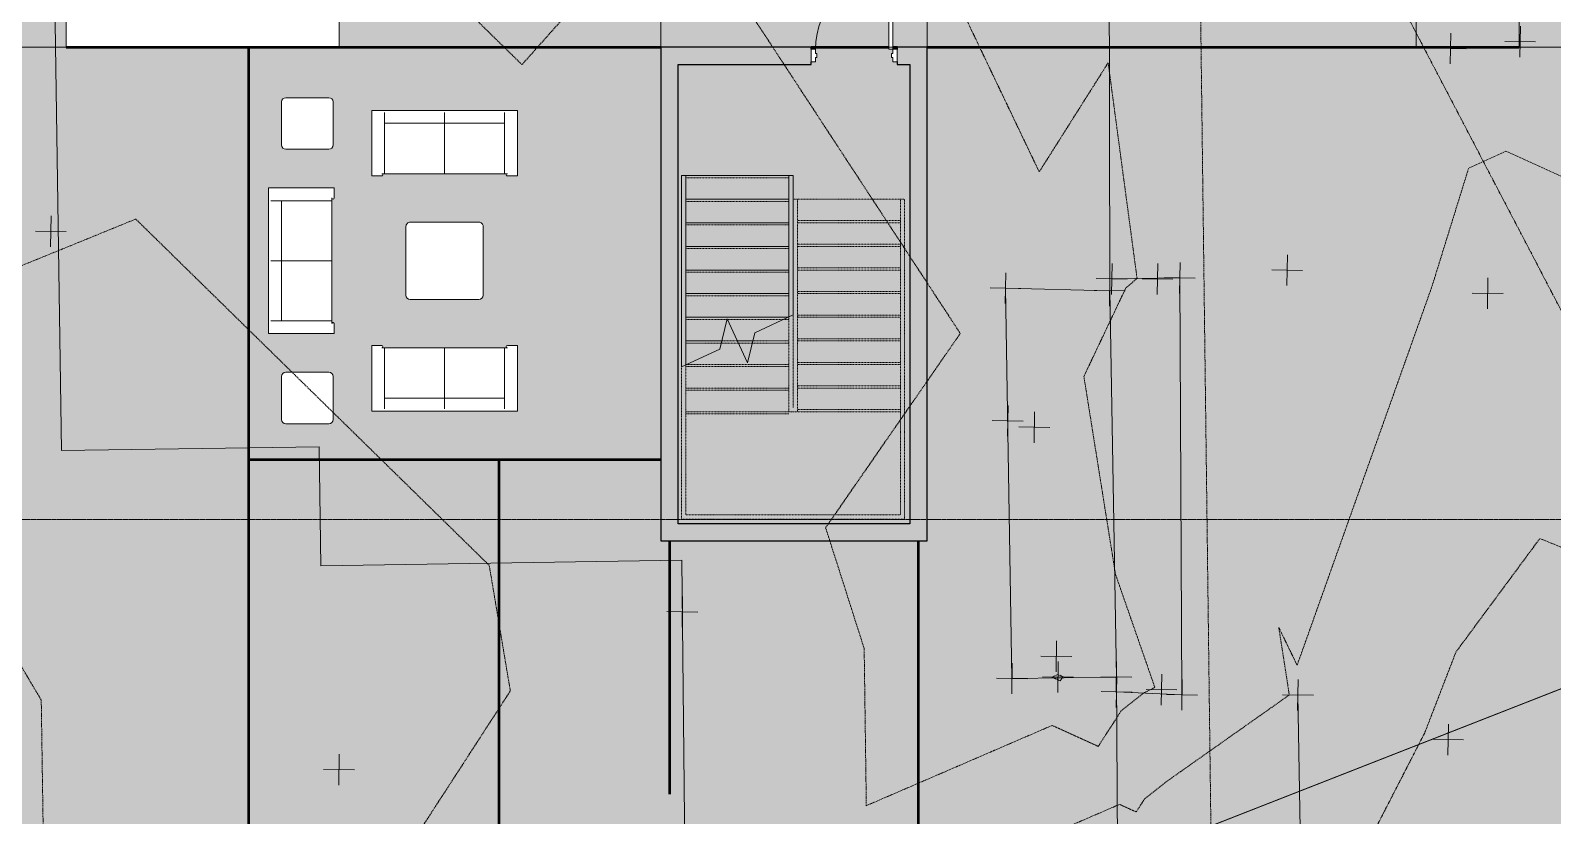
# Model space of a CAD drawing. Header units: inches. Extents: x -10205 to 13964, y -460 to 30702.
# Drawn here: x -1569 to -859, y 11731 to 12096 of the extents above; entities that cross this region are included whole.
import ezdxf

# ---------------------------------------------------------------- set-up
doc = ezdxf.new("R2010")
doc.units = ezdxf.units.IN
doc.header["$MEASUREMENT"] = 0
for name, pattern in [('Grid Line 1_2_', [0.875, 0.5, -0.125, 0.125, -0.125]), ('IMPORT-DASHED _2_', [0.75, 0.5, -0.25]), ('IMPORT-HIDDEN', [0.375, 0.25, -0.125]), ('IMPORT-TEL', [1.35, 1, -0.15, 0, -0.2]), ('Overhead 1_16_', [0.101562, 0.0625, -0.039062])]:
    doc.linetypes.add(name, pattern=pattern)
for name, color, linetype, lineweight in [('0-1', 7, 'Continuous', 5), ('0-2', 8, 'Continuous', 9), ('00base_6150001_dwg', 147, 'Continuous', 13), ('27', 147, 'Continuous', 13), ('35', 147, 'Continuous', 13), ('4', 147, 'Continuous', 13), ('48', 147, 'Continuous', 13), ('54', 147, 'Continuous', 13), ('A-AREA-1', 213, 'Continuous', 50), ('A-DOOR-1', 53, 'Continuous', 9), ('A-DOOR-2', 133, 'Continuous', 13), ('A-DOOR-FRAM-1', 133, 'Continuous', 13), ('A-FLOR-1', 10, 'Continuous', 5), ('A-FLOR-2', 243, 'Continuous', 5), ('A-FLOR-4', 53, 'Continuous', 9), ('A-FLOR-LEVL-1', 55, 'Continuous', 5), ('A-FLOR-LEVL-2', 53, 'Continuous', 9), ('A-WALL-2', 23, 'Continuous', 9), ('A-WALL-3', 253, 'Continuous', 25), ('E_RW', 147, 'IMPORT-DASHED _2_', 13), ('E_Survey_Traverse', 147, 'Continuous', 13), ('E_TOPO_BLD-1', 147, 'Continuous', 13), ('E_TOPO_BLD_Over', 147, 'Continuous', 13), ('E_TOPO_DTM_Breaklines', 147, 'Continuous', 13), ('E_TOPO_DTM_Contours_Major', 147, 'IMPORT-DASHED _2_', 13), ('E_TOPO_DTM_Contours_Minor', 147, 'IMPORT-DASHED _2_', 13), ('E_UTL_T', 147, 'IMPORT-TEL', 13), ('I-FURN-2', 53, 'Continuous', 9), ('P_SETBACK_BUILD 1ST', 147, 'IMPORT-HIDDEN', 13), ('PROP BALC 1ST FLOOR', 147, 'Continuous', 13), ('PROP BUILD 1ST FLOOR-1', 147, 'Continuous', 13), ('S-GRID-1', 1, 'Grid Line 1_2_', 9), ('S-STRS-1', 8, 'Continuous', 9), ('S-STRS-2', 55, 'Continuous', 5), ('S-STRS-4', 53, 'Continuous', 9), ('S-STRS-5', 53, 'Overhead 1_16_', 9), ('S-STRS-MBND-1', 53, 'Overhead 1_16_', 9), ('S-STRS-MBND-2', 53, 'Continuous', 9), ('xref', 147, 'Continuous', 13)]:
    doc.layers.add(name, color=color, linetype=linetype, lineweight=lineweight)

# ---------------------------------------------------------------- blocks, each defined once
blk = doc.blocks.new('Door-Passage-Single-Full_Lite - 1-1412149-SITE PLAN - CAD FILE')
at = {"layer": 'A-DOOR-1'}
blk.add_arc((18, 3.25), 36, 90, 180, dxfattribs=at)
at = {"layer": 'A-DOOR-2'}
for p, q in [((18, 39.25), (16.25, 39.25)), ((16.25, 39.25), (16.25, 3.25)), ((18, 3.25), (18, 39.25)), ((16.25, 3.25), (18, 3.25))]:
    blk.add_line(p, q, dxfattribs=at)
at = {"layer": 'A-DOOR-FRAM-1'}
for p, q in [((-18, 3.25), (-20, 3.25)), ((-20, 3.25), (-20, -2.5)), ((-18, 1.3125), (-18, 3.25)), ((-17.375, 1.3125), (-18, 1.3125)), ((-17.375, -0.5625), (-17.375, 1.3125)), ((18, 1.3125), (17.375, 1.3125)), ((17.375, 1.3125), (17.375, -0.5625)), ((18, 3.25), (18, 1.3125)), ((20, 3.25), (18, 3.25)), ((20, -2.5), (20, 3.25)), ((-20, -2.5), (-18, -2.5)), ((-18, -2.5), (-18, -0.5625)), ((-18, -0.5625), (-17.375, -0.5625)), ((17.375, -0.5625), (18, -0.5625)), ((18, -0.5625), (18, -2.5)), ((18, -2.5), (20, -2.5))]:
    blk.add_line(p, q, dxfattribs=at)
blk = doc.blocks.new('M_Sofa-Corbu - Sofa-1611283-SITE PLAN - CAD FILE')
at = {"layer": 'I-FURN-2'}
for p, q in [((56.53, 33.63), (-11.38, 33.63)), ((-11.38, 33.63), (-11.38, 3.12)), ((-5.4, 32.65), (-5.4, 27.65)), ((-5.4, 32.65), (-5.4, 4.11)), ((22.57, 32.65), (22.57, 4.11)), ((50.55, 32.65), (50.55, 27.65)), ((50.55, 32.65), (50.55, 4.11)), ((56.53, 3.12), (56.53, 33.63)), ((-5.4, 27.65), (50.55, 27.65)), ((-11.38, 3.12), (-6.68, 3.12)), ((-6.68, 4.11), (51.83, 4.11)), ((51.83, 3.12), (56.53, 3.12))]:
    blk.add_line(p, q, dxfattribs=at)
for centre, start, end in [((-6.68, 3.61), 270, 90), ((51.83, 3.61), 90, 270)]:
    blk.add_arc(centre, 0.492, start, end, dxfattribs=at)
blk = doc.blocks.new('M_Table-End - 0610 x 0160mm 2-1613154-SITE PLAN - CAD FILE')
at = {"layer": 'I-FURN-2'}
for p, q in [((0.15, 22), (0.15, -10)), ((34.15, 24), (2.15, 24)), ((36.15, -10), (36.15, 22)), ((2.15, -12), (34.15, -12))]:
    blk.add_line(p, q, dxfattribs=at)
for centre, start, end in [((2.15, 22), 90, 180), ((34.15, 22), 360, 90), ((2.15, -10), 180, 270), ((34.15, -10), 270, 0)]:
    blk.add_arc(centre, 2, start, end, dxfattribs=at)
blk = doc.blocks.new('M_Sofa-Corbu - Sofa-1613686-SITE PLAN - CAD FILE')
at = {"layer": 'I-FURN-2'}
for p, q in [((-11.38, -3.12), (-6.68, -3.12)), ((-11.38, -33.63), (-11.38, -3.12)), ((-6.68, -4.11), (51.83, -4.11)), ((-5.4, -32.65), (-5.4, -4.11)), ((22.57, -32.65), (22.57, -4.11)), ((50.55, -32.65), (50.55, -4.11)), ((51.83, -3.12), (56.53, -3.12)), ((56.53, -3.12), (56.53, -33.63)), ((-5.4, -27.65), (50.55, -27.65)), ((-5.4, -32.65), (-5.4, -27.65)), ((50.55, -32.65), (50.55, -27.65)), ((56.53, -33.63), (-11.38, -33.63))]:
    blk.add_line(p, q, dxfattribs=at)
for centre, start, end in [((-6.68, -3.61), 270, 90), ((51.83, -3.61), 90, 270)]:
    blk.add_arc(centre, 0.492, start, end, dxfattribs=at)
blk = doc.blocks.new('M_Table-End - 0610 x 0160mm-1628785-SITE PLAN - CAD FILE')
at = {"layer": 'I-FURN-2'}
for p, q in [((0.15, -16.01), (0.15, 4.01)), ((2.15, 6.01), (22.16, 6.01)), ((24.16, 4.01), (24.16, -16.01)), ((22.16, -18.01), (2.15, -18.01))]:
    blk.add_line(p, q, dxfattribs=at)
for centre, start, end in [((2.15, 4.01), 90, 180), ((22.16, 4.01), 0, 90), ((2.15, -16.01), 180, 270), ((22.16, -16.01), 270, 0)]:
    blk.add_arc(centre, 2, start, end, dxfattribs=at)
blk = doc.blocks.new('M_Table-End - 0610 x 0160mm-1609472-SITE PLAN - CAD FILE')
at = {"layer": 'I-FURN-2'}
for p, q in [((0.15, 16.01), (0.15, -4.01)), ((22.16, 18.01), (2.15, 18.01)), ((24.16, -4.01), (24.16, 16.01)), ((2.15, -6.01), (22.16, -6.01))]:
    blk.add_line(p, q, dxfattribs=at)
for centre, start, end in [((2.15, 16.01), 90, 180), ((22.16, 16.01), 0, 90), ((2.15, -4.01), 180, 270), ((22.16, -4.01), 270, 0)]:
    blk.add_arc(centre, 2, start, end, dxfattribs=at)
blk = doc.blocks.new('1750 Ox - 2nd Phase_rvt-1-SITE PLAN - CAD FILE')
at = {"layer": 'A-FLOR-1'}
h = blk.add_hatch(color=256, dxfattribs=at)
h.paths.add_polyline_path([(-1166.72, 12087.59), (-1168.47, 12087.59), (-1168.47, 12123.59), (-1166.72, 12123.59), (-1166.72, 12088.59)], flags=0)
h.paths.add_polyline_path([(-1150.72, 12088.59), (-1150.72, 11858.59), (-1274.72, 11858.59), (-1274.72, 12088.59), (-1204.72, 12088.59), (-1204.72, 12087.59), (-1202.72, 12087.59), (-1202.72, 12085.65), (-1202.1, 12085.65), (-1202.1, 12083.78), (-1202.72, 12083.78), (-1202.72, 12081.84), (-1204.72, 12081.84), (-1204.72, 12080.59), (-1266.72, 12080.59), (-1266.72, 11866.59), (-1158.72, 11866.59), (-1158.72, 12080.59), (-1164.72, 12080.59), (-1164.72, 12081.84), (-1166.72, 12081.84), (-1166.72, 12083.78), (-1167.35, 12083.78), (-1167.35, 12085.65), (-1166.72, 12085.65), (-1166.72, 12087.59), (-1164.72, 12087.59), (-1164.72, 12088.59), (-1158.72, 12088.59)], flags=0)
h.paths.add_polyline_path([(-1334.35, 9848.98), (-673.46, 9869.16), (-674.56, 9884.46), (-588.86, 9872), (-578.72, 9874), (-578.72, 9920.08), (-1106.72, 9903.95), (-1106.72, 10050.99), (-806.72, 10050.99), (-806.72, 12088.59), (-1150.72, 12088.59), (-1150.72, 12136.59), (-1214.72, 12136.59), (-1214.72, 12160.59), (-1424.72, 12160.59), (-1424.72, 12088.59), (-1886.72, 12088.59), (-1886.72, 11279.79), (-1226.72, 11279.79), (-1226.72, 10818.99), (-1886.72, 10818.99), (-1886.72, 10050.99), (-1334.35, 10050.99), (-1334.35, 9897.39)], flags=0)
h.paths.add_polyline_path([(-1166.72, 10051.99), (-1166.72, 10053.93), (-1167.35, 10053.93), (-1167.35, 10055.8), (-1166.72, 10055.8), (-1166.72, 10057.74), (-1164.72, 10057.74), (-1164.72, 10058.99), (-1158.72, 10058.99), (-1158.72, 10272.99), (-1266.72, 10272.99), (-1266.72, 10058.99), (-1204.72, 10058.99), (-1204.72, 10057.74), (-1202.72, 10057.74), (-1202.72, 10055.8), (-1202.1, 10055.8), (-1202.1, 10053.93), (-1202.72, 10053.93), (-1202.72, 10051.99), (-1204.72, 10051.99), (-1204.72, 10050.99), (-1274.72, 10050.99), (-1274.72, 10280.99), (-1150.72, 10280.99), (-1150.72, 10050.99), (-1164.72, 10050.99), (-1164.72, 10051.99)], flags=0)
h.paths.add_polyline_path([(-1168.47, 10015.99), (-1168.47, 10051.99), (-1166.72, 10051.99), (-1166.72, 10015.99)], flags=0)
h.paths.add_polyline_path([(-1236.38, 10110.8), (-1265.16, 10110.8), (-1265.16, 10175.68), (-1247.32, 10184), (-1243.92, 10198), (-1234.41, 10177.61), (-1231, 10191.61), (-1213.16, 10199.93), (-1213.16, 10110.8), (-1215.16, 10110.8)], flags=0)
h.paths.add_polyline_path([(-613.25, 10473.39), (-578.72, 10473.39), (-578.72, 10521.14), (-703.71, 10521.11), (-703.71, 10473.39), (-626.72, 10473.39)], flags=0)
h.paths.add_polyline_path([(-703.71, 10818.99), (-578.72, 10818.99), (-578.72, 10866.74), (-703.71, 10866.71), (-703.71, 10819.24)], flags=0)
h.paths.add_polyline_path([(-578.72, 11260.65), (-578.72, 11308.15), (-703.71, 11308.13), (-703.71, 11260.65), (-613.25, 11260.65)], flags=0)
h.paths.add_polyline_path([(-1234.35, 11462.59), (-1322.72, 11462.59), (-1322.72, 11582.59), (-1226.72, 11582.59), (-1226.72, 11462.59)], flags=0)
h.paths.add_polyline_path([(-1315.1, 11470.21), (-1234.35, 11470.21), (-1234.35, 11574.96), (-1315.1, 11574.96), (-1315.1, 11494.21)], flags=0)
h.paths.add_polyline_path([(-626.72, 11579.44), (-578.72, 11579.44), (-578.72, 11626.94), (-703.71, 11626.91), (-703.71, 11579.44)], flags=0)
h.paths.add_polyline_path([(-1429.51, 11913.12), (-1450.05, 11913.18), (-1450.53, 11913.38), (-1450.94, 11913.7), (-1451.26, 11914.12), (-1451.46, 11914.6), (-1451.53, 11915.12), (-1451.46, 11935.65), (-1451.26, 11936.13), (-1450.94, 11936.55), (-1450.53, 11936.86), (-1450.05, 11937.06), (-1449.53, 11937.13), (-1429, 11937.06), (-1428.51, 11936.86), (-1428.04, 11936.47), (-1427.78, 11936.13), (-1427.58, 11935.65), (-1427.51, 11935.13), (-1427.58, 11914.6), (-1427.78, 11914.12), (-1428.1, 11913.7), (-1428.51, 11913.38), (-1429, 11913.18)], flags=0)
h.paths.add_polyline_path([(-1409.51, 11919.08), (-1409.51, 11949.59), (-1404.56, 11949.52), (-1404.38, 11949.34), (-1404.33, 11949.07), (-1404.68, 11948.62), (-1404.33, 11948.6), (-1346.55, 11948.67), (-1346.78, 11949.22), (-1346.65, 11949.44), (-1346.43, 11949.57), (-1346.3, 11949.59), (-1341.6, 11949.59), (-1341.6, 11919.08), (-1404.81, 11919.08)], flags=0)
h.paths.add_polyline_path([(-1265.16, 11939.65), (-1265.16, 12028.78), (-1213.16, 12028.78), (-1213.16, 11963.9), (-1231, 11955.58), (-1234.41, 11941.58), (-1243.92, 11961.97), (-1247.32, 11947.97), (-1263.16, 11940.59)], flags=0)
h.paths.add_polyline_path([(-1428.51, 11955.13), (-1457.57, 11955.13), (-1457.57, 12023.05), (-1427.06, 12023.05), (-1427.12, 12018.09), (-1427.3, 12017.91), (-1427.58, 12017.87), (-1428.02, 12018.21), (-1428.04, 12017.87), (-1427.97, 11960.08), (-1427.42, 11960.31), (-1427.2, 11960.19), (-1427.07, 11959.96), (-1427.06, 11959.84), (-1427.06, 11955.13), (-1428.1, 11955.13)], flags=0)
h.paths.add_polyline_path([(-1391.56, 11971.09), (-1392.07, 11971.16), (-1392.56, 11971.36), (-1392.97, 11971.67), (-1393.29, 11972.09), (-1393.49, 11972.57), (-1393.56, 11973.09), (-1393.49, 12005.61), (-1393.29, 12006.09), (-1392.97, 12006.5), (-1392.56, 12006.82), (-1392.07, 12007.02), (-1391.56, 12007.09), (-1359.04, 12007.02), (-1358.56, 12006.82), (-1358.14, 12006.5), (-1357.82, 12006.09), (-1357.62, 12005.61), (-1357.56, 12005.09), (-1357.62, 11972.57), (-1357.82, 11972.09), (-1358.14, 11971.67), (-1358.56, 11971.36), (-1359.04, 11971.16), (-1359.56, 11971.09)], flags=0)
h.paths.add_polyline_path([(-1345.49, 12028.59), (-1346.55, 12028.65), (-1346.73, 12028.84), (-1346.78, 12029.11), (-1346.43, 12029.56), (-1346.79, 12029.57), (-1404.56, 12029.51), (-1404.33, 12028.95), (-1404.46, 12028.73), (-1404.68, 12028.61), (-1404.81, 12028.59), (-1409.51, 12028.59), (-1409.51, 12059.1), (-1341.6, 12059.1), (-1341.6, 12028.59)], flags=0)
h.paths.add_polyline_path([(-1444.08, 12041.05), (-1450.05, 12041.11), (-1450.53, 12041.31), (-1450.94, 12041.63), (-1451.26, 12042.05), (-1451.46, 12042.53), (-1451.53, 12043.05), (-1451.46, 12063.58), (-1451.26, 12064.06), (-1450.94, 12064.48), (-1450.53, 12064.79), (-1450.05, 12064.99), (-1449.53, 12065.06), (-1429, 12064.99), (-1428.51, 12064.79), (-1428.1, 12064.48), (-1427.78, 12064.06), (-1427.58, 12063.58), (-1427.51, 12063.06), (-1427.58, 12042.53), (-1427.78, 12042.05), (-1428.34, 12041.45), (-1428.51, 12041.31), (-1429, 12041.11), (-1429.51, 12041.05)], flags=0)
at = {"layer": 'A-FLOR-2'}
h = blk.add_hatch(color=256, dxfattribs=at)
h.paths.add_polyline_path([(-1586.72, 9916.4), (-1586.72, 9974.19), (-1334.35, 9974.19), (-1334.35, 10050.99), (-1802.72, 10050.99), (-1802.72, 9916.4)], flags=0)
h.paths.add_polyline_path([(-752.38, 10281.39), (-674.91, 10281.39), (-674.91, 10473.39), (-751.71, 10473.39), (-751.71, 10626.99), (-674.91, 10626.99), (-674.91, 10818.99), (-751.71, 10818.99), (-751.71, 11068.4), (-674.91, 11068.4), (-674.91, 11260.4), (-751.71, 11260.4), (-751.71, 11627.15), (-674.91, 11627.15), (-674.91, 11819.15), (-806.72, 11819.15), (-806.72, 10281.39), (-777.08, 10281.39)], flags=0)
h.paths.add_polyline_path([(-1495.52, 10818.99), (-1495.52, 10931.69), (-1687.52, 10931.69), (-1687.52, 10818.99)], flags=0)
h.paths.add_polyline_path([(-1265.12, 10818.99), (-1265.12, 10931.69), (-1418.72, 10931.69), (-1418.72, 10818.99)], flags=0)
h.paths.add_polyline_path([(-1322.72, 11164.59), (-1322.72, 11277.29), (-1514.72, 11277.29), (-1514.72, 11164.59), (-1444.08, 11164.59)], flags=0)
h.paths.add_polyline_path([(-1651.79, 12088.59), (-1551.92, 12088.59), (-1551.92, 12220.4), (-1743.92, 12220.4), (-1743.92, 12143.6), (-1791.92, 12143.6), (-1791.92, 12088.59), (-1658.77, 12088.59)], flags=0)
h.paths.add_polyline_path([(-874.72, 12088.59), (-682.72, 12088.59), (-682.72, 12220.4), (-874.72, 12220.4), (-874.72, 12208.59)], flags=0)
at = {"layer": 'A-FLOR-LEVL-1'}
for points in [[(-922.72, 12088.59), (-922.72, 12136.59), (-1150.72, 12136.59), (-1150.72, 12088.59), (-1028.67, 12088.59)], [(-911.19, 12088.59), (-874.72, 12088.59), (-874.72, 12136.59), (-922.72, 12136.59), (-922.72, 12088.59)]]:
    blk.add_hatch(color=256, dxfattribs=at).paths.add_polyline_path(points, flags=0)
at = {"layer": 'A-WALL-2'}
h = blk.add_hatch(color=256, dxfattribs=at)
h.paths.add_polyline_path([(-1204.72, 12080.59), (-1204.72, 12088.59), (-1274.72, 12088.59), (-1274.72, 12080.59), (-1205.38, 12080.59)], flags=0)
h.paths.add_polyline_path([(-1164.72, 12080.59), (-1150.72, 12080.59), (-1150.72, 12088.59), (-1164.72, 12088.59), (-1164.72, 12081.84)], flags=0)
for points in [[(-1266.72, 11858.59), (-1266.72, 12080.59), (-1274.72, 12080.59), (-1274.72, 11858.59)], [(-1158.72, 11866.59), (-1150.72, 11866.59), (-1150.72, 12080.59), (-1158.72, 12080.59), (-1158.72, 11887.15)], [(-1238, 11858.59), (-1150.72, 11858.59), (-1150.72, 11866.59), (-1266.72, 11866.59), (-1266.72, 11858.59)]]:
    blk.add_hatch(color=256, dxfattribs=at).paths.add_polyline_path(points, flags=0)
at = {"layer": 'S-STRS-1'}
blk.add_hatch(color=256, dxfattribs=at).paths.add_polyline_path([(-1265.16, 11939.65), (-1263.16, 11940.59), (-1263.16, 12028.78), (-1265.16, 12028.78), (-1265.16, 11951.78)], flags=0)
at = {"layer": 'S-STRS-2'}
for points in [[(-1215.16, 12017.78), (-1215.16, 12028.78), (-1263.16, 12028.78), (-1263.16, 12017.78), (-1215.57, 12017.78)], [(-1215.16, 11962.97), (-1213.16, 11963.9), (-1213.16, 12028.78), (-1215.16, 12028.78), (-1215.16, 11973.78)], [(-1215.16, 12006.78), (-1215.16, 12017.78), (-1263.16, 12017.78), (-1263.16, 12006.78), (-1215.57, 12006.78)], [(-1263.16, 11995.78), (-1215.16, 11995.78), (-1215.16, 12006.78), (-1263.16, 12006.78)], [(-1215.57, 11984.78), (-1215.16, 11984.78), (-1215.16, 11995.78), (-1263.16, 11995.78), (-1263.16, 11984.78), (-1236.38, 11984.78)], [(-1215.57, 11973.78), (-1215.16, 11973.78), (-1215.16, 11984.78), (-1263.16, 11984.78), (-1263.16, 11973.78), (-1236.38, 11973.78)], [(-1258.59, 11962.78), (-1215.57, 11962.78), (-1215.16, 11962.97), (-1215.16, 11973.78), (-1263.16, 11973.78), (-1263.16, 11962.78)], [(-1262.75, 11951.78), (-1246.39, 11951.78), (-1243.92, 11961.97), (-1239.16, 11951.78), (-1231.93, 11951.78), (-1231, 11955.58), (-1215.57, 11962.78), (-1263.16, 11962.78), (-1263.16, 11951.78)], [(-1263.16, 11940.59), (-1262.75, 11940.78), (-1263.16, 11940.78)]]:
    blk.add_hatch(color=256, dxfattribs=at).paths.add_polyline_path(points, flags=0)
h = blk.add_hatch(color=256, dxfattribs=at)
h.paths.add_polyline_path([(-1263.16, 11940.78), (-1262.75, 11940.78), (-1247.32, 11947.97), (-1246.39, 11951.78), (-1263.16, 11951.78), (-1263.16, 11947.97)], flags=0)
h.paths.add_polyline_path([(-1234.41, 11941.58), (-1231.93, 11951.78), (-1239.16, 11951.78), (-1236.38, 11945.81)], flags=0)
at = {"layer": 'A-AREA-1'}
for p, q in [((-1551.92, 12088.59), (-1274.72, 12088.59)), ((-1466.72, 11646.99), (-1466.72, 12088.59)), ((-1204.72, 12088.59), (-1168.47, 12088.59)), ((-1166.72, 12088.59), (-1164.72, 12088.59)), ((-1150.72, 12088.59), (-874.72, 12088.59)), ((-1466.72, 11896.59), (-1274.72, 11896.59)), ((-1350.35, 11896.59), (-1350.35, 11718.99)), ((-1270.72, 11858.59), (-1270.72, 11740.59)), ((-1154.72, 11584.59), (-1154.72, 11858.59))]:
    blk.add_line(p, q, dxfattribs=at)
at = {"layer": 'A-FLOR-4'}
for p, q in [((-1551.92, 12088.59), (-1551.92, 12220.4)), ((-874.72, 12220.4), (-874.72, 12088.59)), ((-1424.72, 12160.59), (-1424.72, 12088.59)), ((-1150.72, 12088.59), (-1150.72, 12136.59)), ((-1791.92, 12088.59), (-1551.92, 12088.59)), ((-1424.72, 12088.59), (-1551.92, 12088.59)), ((-874.72, 12088.59), (-1150.72, 12088.59)), ((-874.72, 12088.59), (-682.72, 12088.59))]:
    blk.add_line(p, q, dxfattribs=at)
at = {"layer": 'A-FLOR-LEVL-2'}
for p, q in [((-1150.72, 12136.59), (-1150.72, 12088.59)), ((-922.72, 12136.59), (-922.72, 12088.59)), ((-1136.32, 12088.59), (-1150.72, 12088.59))]:
    blk.add_line(p, q, dxfattribs=at)
at = {"layer": 'A-WALL-3'}
for p, q in [((-1204.72, 12088.59), (-1274.72, 12088.59)), ((-1274.72, 12088.59), (-1274.72, 12080.59)), ((-1204.72, 12087.59), (-1204.72, 12088.59)), ((-1150.72, 12088.59), (-1164.72, 12088.59)), ((-1164.72, 12088.59), (-1164.72, 12087.59)), ((-1150.72, 12080.59), (-1150.72, 12088.59)), ((-1274.72, 12080.59), (-1274.72, 11858.59)), ((-1266.72, 12080.59), (-1204.72, 12080.59)), ((-1266.72, 11866.59), (-1266.72, 12080.59)), ((-1204.72, 12080.59), (-1204.72, 12081.84)), ((-1164.72, 12081.84), (-1164.72, 12080.59)), ((-1164.72, 12080.59), (-1158.72, 12080.59)), ((-1158.72, 12080.59), (-1158.72, 11866.59)), ((-1150.72, 11866.59), (-1150.72, 12080.59)), ((-1158.72, 11866.59), (-1266.72, 11866.59)), ((-1150.72, 11858.59), (-1150.72, 11866.59)), ((-1274.72, 11858.59), (-1266.72, 11858.59)), ((-1266.72, 11858.59), (-1150.72, 11858.59))]:
    blk.add_line(p, q, dxfattribs=at)
at = {"layer": 'S-STRS-4'}
for p, q in [((-1263.16, 12028.78), (-1265.16, 12028.78)), ((-1265.16, 12028.78), (-1265.16, 11939.65)), ((-1263.16, 12028.78), (-1263.16, 12017.78)), ((-1215.16, 12028.78), (-1263.16, 12028.78)), ((-1213.16, 12028.78), (-1215.16, 12028.78)), ((-1215.16, 12028.78), (-1215.16, 12017.78)), ((-1213.16, 12028.78), (-1213.16, 11963.9)), ((-1263.16, 12017.78), (-1263.16, 12006.78)), ((-1215.16, 12017.78), (-1263.16, 12017.78)), ((-1215.16, 12017.78), (-1215.16, 12006.78)), ((-1263.16, 12006.78), (-1263.16, 11995.78)), ((-1215.16, 12006.78), (-1263.16, 12006.78)), ((-1215.16, 12006.78), (-1215.16, 11995.78)), ((-1263.16, 11995.78), (-1263.16, 11984.78)), ((-1215.16, 11995.78), (-1263.16, 11995.78)), ((-1215.16, 11995.78), (-1215.16, 11984.78)), ((-1263.16, 11984.78), (-1263.16, 11973.78)), ((-1215.16, 11984.78), (-1263.16, 11984.78)), ((-1215.16, 11984.78), (-1215.16, 11973.78)), ((-1263.16, 11973.78), (-1263.16, 11962.78)), ((-1215.16, 11973.78), (-1263.16, 11973.78)), ((-1215.16, 11973.78), (-1215.16, 11962.97)), ((-1263.16, 11962.78), (-1263.16, 11951.78)), ((-1215.57, 11962.78), (-1263.16, 11962.78)), ((-1263.16, 11951.78), (-1263.16, 11940.78)), ((-1246.39, 11951.78), (-1263.16, 11951.78)), ((-1231.93, 11951.78), (-1239.16, 11951.78)), ((-1263.16, 11940.78), (-1263.16, 11940.59)), ((-1262.75, 11940.78), (-1263.16, 11940.78))]:
    blk.add_line(p, q, dxfattribs=at)
at = {"layer": 'S-STRS-5'}
for p, q in [((-1215.16, 12027.78), (-1263.16, 12027.78)), ((-1215.16, 12016.78), (-1263.16, 12016.78)), ((-1215.16, 12005.78), (-1263.16, 12005.78)), ((-1215.16, 11994.78), (-1263.16, 11994.78)), ((-1215.16, 11983.78), (-1263.16, 11983.78)), ((-1215.16, 11972.78), (-1263.16, 11972.78)), ((-1243.96, 11961.78), (-1263.16, 11961.78)), ((-1217.72, 11961.78), (-1243.82, 11961.78)), ((-1246.64, 11950.78), (-1263.16, 11950.78)), ((-1232.17, 11950.78), (-1238.69, 11950.78))]:
    blk.add_line(p, q, dxfattribs=at)
at = {"layer": 'S-STRS-MBND-1'}
for p, q in [((-1211.16, 12017.78), (-1213.16, 12017.78)), ((-1213.16, 11920.78), (-1213.16, 12017.78)), ((-1211.16, 11918.78), (-1211.16, 12017.78)), ((-1211.16, 12017.78), (-1163.16, 12017.78)), ((-1161.16, 12017.78), (-1163.16, 12017.78)), ((-1163.16, 11909.04), (-1163.16, 12017.78)), ((-1161.16, 11909.04), (-1161.16, 12017.78)), ((-1211.16, 12007.78), (-1163.16, 12007.78)), ((-1211.16, 12006.78), (-1163.16, 12006.78)), ((-1211.16, 11996.78), (-1163.16, 11996.78)), ((-1211.16, 11995.78), (-1163.16, 11995.78)), ((-1211.16, 11985.78), (-1163.16, 11985.78)), ((-1211.16, 11984.78), (-1163.16, 11984.78)), ((-1211.16, 11974.78), (-1163.16, 11974.78)), ((-1211.16, 11973.78), (-1163.16, 11973.78)), ((-1243.82, 11961.78), (-1243.96, 11961.78)), ((-1215.16, 11961.78), (-1217.72, 11961.78)), ((-1215.16, 11962.78), (-1215.57, 11962.78)), ((-1215.16, 11962.97), (-1215.16, 11920.78)), ((-1213.16, 11963.9), (-1213.16, 11920.78)), ((-1211.16, 11963.78), (-1163.16, 11963.78)), ((-1211.16, 11962.78), (-1163.16, 11962.78)), ((-1211.16, 11952.78), (-1163.16, 11952.78)), ((-1238.69, 11950.78), (-1246.64, 11950.78)), ((-1239.16, 11951.78), (-1246.39, 11951.78)), ((-1215.16, 11950.78), (-1232.17, 11950.78)), ((-1215.16, 11951.78), (-1231.93, 11951.78)), ((-1211.16, 11951.78), (-1163.16, 11951.78)), ((-1265.16, 11939.65), (-1265.16, 11917.51)), ((-1263.16, 11940.59), (-1263.16, 11917.51)), ((-1215.16, 11939.78), (-1263.16, 11939.78)), ((-1215.16, 11940.78), (-1262.75, 11940.78)), ((-1211.16, 11941.78), (-1163.16, 11941.78)), ((-1211.16, 11940.78), (-1163.16, 11940.78)), ((-1215.16, 11929.78), (-1263.16, 11929.78)), ((-1215.16, 11928.78), (-1263.16, 11928.78)), ((-1211.16, 11930.78), (-1163.16, 11930.78)), ((-1211.16, 11929.78), (-1163.16, 11929.78)), ((-1265.16, 11917.51), (-1265.16, 11868.78)), ((-1215.16, 11918.78), (-1263.16, 11918.78)), ((-1215.16, 11917.78), (-1263.16, 11917.78)), ((-1263.16, 11917.51), (-1263.16, 11870.78)), ((-1215.16, 11920.78), (-1215.16, 11918.78)), ((-1215.16, 11920.78), (-1215.16, 11918.78)), ((-1213.16, 11918.78), (-1215.16, 11918.78)), ((-1213.16, 11918.78), (-1211.16, 11918.78)), ((-1211.16, 11919.78), (-1163.16, 11919.78)), ((-1211.16, 11918.78), (-1163.16, 11918.78)), ((-1163.16, 11870.78), (-1163.16, 11909.04)), ((-1161.16, 11868.78), (-1161.16, 11909.04)), ((-1265.16, 11868.78), (-1161.16, 11868.78)), ((-1263.16, 11870.78), (-1163.16, 11870.78))]:
    blk.add_line(p, q, dxfattribs=at)
at = {"layer": 'S-STRS-MBND-2'}
for p, q in [((-1247.32, 11947.97), (-1243.92, 11961.97)), ((-1243.92, 11961.97), (-1234.41, 11941.58)), ((-1231, 11955.58), (-1213.16, 11963.9)), ((-1234.41, 11941.58), (-1231, 11955.58)), ((-1265.16, 11939.65), (-1247.32, 11947.97))]:
    blk.add_line(p, q, dxfattribs=at)
at = {"layer": '0-2'}
for name, p in [('Door-Passage-Single-Full_Lite - 1-1412149-SITE PLAN - CAD FILE', (-1184.72, 12084.34)), ('M_Table-End - 0610 x 0160mm-1628785-SITE PLAN - CAD FILE', (-1451.68, 12059.05)), ('M_Sofa-Corbu - Sofa-1611283-SITE PLAN - CAD FILE', (-1398.13, 12025.47)), ('M_Sofa-Corbu - Sofa-1613686-SITE PLAN - CAD FILE', (-1398.13, 11952.71)), ('M_Table-End - 0610 x 0160mm-1609472-SITE PLAN - CAD FILE', (-1451.68, 11919.12))]:
    blk.add_blockref(name, p, dxfattribs=at)
for name, p, rotation in [('M_Sofa-Corbu - Sofa-1611283-SITE PLAN - CAD FILE', (-1423.93, 11966.52), 89.99999999999945), ('M_Table-End - 0610 x 0160mm 2-1613154-SITE PLAN - CAD FILE', (-1369.56, 11970.94), 89.99999999999918)]:
    blk.add_blockref(name, p, dxfattribs=dict(at, rotation=rotation))
blk = doc.blocks.new('00base_6150001_dwg-1748108-SITE PLAN - CAD FILE')
at = {"layer": '27'}
for p, q in [((4040549.72, 3366867.85), (4040549.72, 3366882.25)), ((4040542.52, 3366875.05), (4040556.92, 3366875.05)), ((4040430.83, 3366842.44), (4040430.83, 3366856.84)), ((4040423.63, 3366849.64), (4040438.03, 3366849.64)), ((4040616.96, 3366799.18), (4040616.96, 3366813.58)), ((4040425.68, 3366794.13), (4040425.68, 3366808.53)), ((4040609.76, 3366806.38), (4040624.16, 3366806.38)), ((4040617.64, 3366788.76), (4040617.64, 3366803.16)), ((4040418.48, 3366801.33), (4040432.88, 3366801.33)), ((4040423.47, 3366784.55), (4040423.47, 3366798.95)), ((4040610.44, 3366795.96), (4040624.84, 3366795.96)), ((4040416.27, 3366791.75), (4040430.67, 3366791.75))]:
    blk.add_line(p, q, dxfattribs=at)
at = {"layer": '35'}
for p, q in [((4040611.51, 3366869.93), (4040611.51, 3366884.33)), ((4040429.77, 3366863.88), (4040429.77, 3366878.28)), ((4040604.31, 3366877.13), (4040618.71, 3366877.13)), ((4040422.57, 3366871.08), (4040436.97, 3366871.08)), ((4040611.12, 3366821.36), (4040611.12, 3366835.76)), ((4040431.26, 3366815.25), (4040431.26, 3366829.65)), ((4040603.92, 3366828.56), (4040618.32, 3366828.56)), ((4040424.06, 3366822.45), (4040438.46, 3366822.45))]:
    blk.add_line(p, q, dxfattribs=at)
at = {"layer": '4'}
for p, q in [((4040382.06, 3367176.75), (4040382.06, 3367191.15)), ((4040374.86, 3367183.95), (4040389.26, 3367183.95)), ((4040546.96, 3366855.39), (4040546.96, 3366869.79)), ((4040539.76, 3366862.59), (4040554.16, 3366862.59)), ((4040440.39, 3366843.42), (4040440.39, 3366857.82)), ((4040433.19, 3366850.62), (4040447.59, 3366850.62)), ((4040404.68, 3366660.16), (4040404.68, 3366674.56)), ((4040397.48, 3366667.36), (4040411.88, 3366667.36)), ((4040612.86, 3366645.23), (4040612.86, 3366659.63)), ((4040605.66, 3366652.43), (4040620.06, 3366652.43)), ((4040730.31, 3366632.03), (4040730.31, 3366646.43)), ((4040723.11, 3366639.23), (4040737.51, 3366639.23))]:
    blk.add_line(p, q, dxfattribs=at)
at = {"layer": '48'}
for p, q in [((4040424.3, 3366730.53), (4040424.3, 3366744.93)), ((4040417.1, 3366737.73), (4040431.5, 3366737.73))]:
    blk.add_line(p, q, dxfattribs=at)
at = {"layer": '54'}
for p, q in [((4040616.64, 3366820.48), (4040616.64, 3366834.88)), ((4040424.32, 3366815.05), (4040424.32, 3366829.45)), ((4040609.44, 3366827.68), (4040623.84, 3366827.68)), ((4040417.12, 3366822.25), (4040431.52, 3366822.25)), ((4040622.08, 3366738.81), (4040622.08, 3366753.21)), ((4040614.88, 3366746.01), (4040629.28, 3366746.01))]:
    blk.add_line(p, q, dxfattribs=at)
at = {"layer": 'E_RW', "flags": 128}
blk.add_lwpolyline([(4037894.51, 3366705.08), (4038494.25, 3366722.62), (4040905.2, 3366793.13)], dxfattribs=at)
at = {"layer": 'E_Survey_Traverse', "flags": 128}
blk.add_lwpolyline([(4039039.58, 3369997.09), (4041584.77, 3367512.04), (4040589.07, 3366225.92), (4039039.58, 3369997.09), (4041584.68, 3367512.13), (4040589.07, 3366226.29)], close=True, dxfattribs=at)
at = {"layer": 'E_TOPO_BLD-1', "flags": 128}
blk.add_lwpolyline([(4040874.45, 3367326.66), (4040528.53, 3367315.71), (4040532.33, 3367195.77), (4040476.94, 3367194.02), (4040482.26, 3367025.84), (4040077.04, 3367014.86), (4040077.94, 3366976.35), (4040034.04, 3366975.49), (4040035.62, 3366813.49), (4040431.26, 3366822.45), (4040429.77, 3366871.08), (4040611.51, 3366877.13), (4040611.12, 3366828.56), (4040928.11, 3366834.4), (4040924.77, 3367037.38), (4040880.45, 3367037.67)], close=True, dxfattribs=at)
at = {"layer": 'E_TOPO_BLD_Over'}
blk.add_line((4040431.26, 3366822.45), (4040611.12, 3366828.56), dxfattribs=at)
at = {"layer": 'E_TOPO_DTM_Breaklines'}
blk.add_line((4040282.32, 3366733.08), (4040424.3, 3366737.73), dxfattribs=at)
at = {"layer": 'E_TOPO_DTM_Breaklines', "flags": 128}
blk.add_lwpolyline([(4040424.32, 3366822.25), (4040423.47, 3366791.75), (4040617.64, 3366795.96), (4040616.64, 3366827.68)], dxfattribs=at)
at = {"layer": 'E_TOPO_DTM_Contours_Major', "flags": 128}
blk.add_lwpolyline([(4041422.29, 3369015.53), (4041420.4, 3368837.67), (4041410.02, 3368807.98), (4041393.09, 3368985.87), (4041348.48, 3369136.84), (4041312.95, 3369249.39), (4041267.33, 3369390.84), (4041251.96, 3369461.11), (4041216.96, 3369770.31), (4041209.13, 3369804.98), (4041203.33, 3369909.64), (4041196.04, 3369929.74), (4041184.72, 3370031.48), (4041183.85, 3369996.68), (4041155.07, 3369859.53), (4041137.72, 3369814.81), (4041154.08, 3369799.93), (4041120.68, 3369682.87), (4041081.88, 3369441.46), (4041096.76, 3369397.84), (4041069.26, 3369330.42), (4041018.74, 3369215.42), (4041003.47, 3369236.56), (4040992.81, 3369468.19), (4040971.48, 3369597.6), (4040963.38, 3369783.11), (4040968.41, 3369791.24), (4040965.21, 3369814.86), (4040960.21, 3369852.73), (4040938.69, 3369864.97), (4040921.68, 3369861.86), (4040909.18, 3369877.58), (4040896.65, 3369878.03), (4040889.96, 3369922.9), (4040886.86, 3369926.84), (4040886.17, 3369933.44), (4040880.77, 3369947.83), (4040877.6, 3369951.57), (4040840.38, 3369959.06), (4040842.69, 3369950.77), (4040801.91, 3369962.75), (4040796.12, 3369945.52), (4040787.06, 3369933.78), (4040745.01, 3369923.93), (4040710.13, 3369953.55), (4040708.14, 3369926.97), (4040744.72, 3369916.78), (4040786.32, 3369925.94), (4040772.01, 3369897.09), (4040751.13, 3369869.56), (4040754.72, 3369866.73), (4040756.36, 3369698.73), (4040752.33, 3369679.11), (4040746.61, 3369678.11), (4040719, 3369665.27), (4040638.75, 3369701.64), (4040484.61, 3369770.44), (4040451.2, 3369741.62), (4040436.13, 3369740.07), (4040423.62, 3369731.13), (4040410.07, 3369705.23), (4040296.91, 3369474.63), (4040343.04, 3369386.35), (4040427.79, 3369165.67), (4040435.24, 3369150.38), (4040450.13, 3369145.59), (4040711.81, 3369099.13), (4040773.11, 3368850.87), (4040773.31, 3368850.08), (4040755.1, 3368576.66), (4040723.67, 3368521.84), (4040586.07, 3368298.14), (4040498.53, 3368213.73), (4040256.14, 3368110.92), (4040249.08, 3368081.73), (4040221.11, 3367864.72), (4040217.88, 3367830.06), (4040218.32, 3367829.25), (4040218.83, 3367828.86), (4040219.25, 3367828.37), (4040245.2, 3367835.05), (4040291.56, 3367696.67), (4040297.49, 3367683.72), (4040302.84, 3367677.95), (4040328.75, 3367665.7), (4040329.62, 3367658.62), (4040337.08, 3367636.07), (4040385.75, 3367555.38), (4040562.42, 3367434.81), (4040616.28, 3367424.93), (4040620.56, 3367389.36), (4040598.5, 3367372.9), (4040636.95, 3367282.92), (4040478.39, 3367115.54), (4040420.09, 3367104.72), (4040341.26, 3367154), (4040317.04, 3367139.75), (4040274.42, 3367138.36), (4040244, 3367072.66), (4040232.07, 3367018.68), (4040285.44, 3366982.94), (4040313.24, 3366950), (4040371.96, 3366819.97), (4040368.57, 3366812.15), (4040374.67, 3366808.35), (4040383.64, 3366797.34), (4040424.24, 3366741.73), (4040455.59, 3366747.15), (4040438.14, 3366738.31), (4040615.43, 3366678.48), (4040671.03, 3366662.24), (4040679.21, 3366644.98), (4040648.52, 3366574.5), (4040635.96, 3366542.55), (4040616, 3366498.59), (4040599.64, 3366455.21), (4040580.63, 3366394.85), (4040564.66, 3366360.68), (4040550.23, 3366269.73), (4040520.18, 3366224.11), (4040516.19, 3366212.7), (4040510.36, 3366205.31), (4040451.85, 3366122.92), (4040404.36, 3366090.03), (4040276.43, 3366056.1), (4040161.99, 3366028.06), (4040041.55, 3366010.73), (4039998.81, 3365989.76), (4039922.58, 3365958.72), (4039911.87, 3365948.51), (4039857.13, 3365942.61), (4039804.52, 3365942.44), (4039676.36, 3365939.45), (4039522.04, 3365934.42), (4039349.58, 3365929.68), (4039208.52, 3365925.85), (4039015.33, 3365919.72), (4038861.53, 3365915.28), (4038862.11, 3365872.62), (4038866.39, 3365873.72), (4039040.08, 3365877.21), (4039111.39, 3365877.47), (4039470.56, 3365870.43)], dxfattribs=at)
at = {"layer": 'E_TOPO_DTM_Contours_Minor', "flags": 128}
blk.add_lwpolyline([(4039252.62, 3365857.2), (4039020.05, 3365861.75), (4038973.88, 3365861.59), (4038861.41, 3365859.33), (4038858.64, 3365858.61), (4038857.82, 3365918.33), (4039073.1, 3365924.55), (4039206.55, 3365928.78), (4039401.42, 3365934.07), (4039520.83, 3365937.35), (4039734.14, 3365944.3), (4039804.02, 3365945.94), (4039832.71, 3365946.03), (4039862.55, 3365949.25), (4039920.65, 3366004.62), (4039966.87, 3366023.44), (4040043.61, 3366061.09), (4040104.84, 3366069.9), (4040228.65, 3366100.24), (4040263.62, 3366115.22), (4040396.93, 3366210.23), (4040430.99, 3366254.57), (4040450.75, 3366303.97), (4040457.7, 3366335.55), (4040444.05, 3366457.66), (4040453.77, 3366493.03), (4040477.6, 3366571.12), (4040499.05, 3366626.2), (4040445.52, 3366664.43), (4040407.73, 3366678.31), (4040295.79, 3366733.52), (4040295.14, 3366745.83), (4040282.12, 3366804.89), (4040249.41, 3366843.65), (4040222, 3366862), (4040173.34, 3366919.86), (4040141.85, 3367004.13), (4040085.48, 3367010.66), (4040078.42, 3366999.19), (4040078.02, 3367015.44), (4040075.56, 3367014.16), (4040073.43, 3367085.36), (4040077.03, 3367095.76), (4040087.83, 3367110.42), (4040133.79, 3367148.67), (4040142.9, 3367150.41), (4040173.34, 3367152.13), (4040248.4, 3367155.54), (4040303.61, 3367179), (4040305.01, 3367180.6), (4040314.1, 3367320.13), (4040412.19, 3367323.23), (4040464.66, 3367355.6), (4040480.33, 3367373.02), (4040447.59, 3367379.03), (4040414.9, 3367401.33), (4040302.1, 3367588.34), (4040297.77, 3367601.42), (4040292.94, 3367640.53), (4040278.76, 3367647.23), (4040258.05, 3367669.58), (4040251.75, 3367683.32), (4040228.23, 3367701.53), (4040191.93, 3367744.06), (4040088.17, 3367822.19), (4040070.89, 3367854.4), (4040053.33, 3367929.1), (4040054.6, 3367987.05), (4040071.57, 3368125.96), (4040088.2, 3368181.38), (4040227.2, 3368374.21), (4040261.3, 3368391.16), (4040298.09, 3368467.42), (4040359.33, 3368649.94), (4040330.14, 3368806.68), (4040165.36, 3368861.7), (4040095.11, 3368957.57), (4039980.83, 3369203.77), (4039973.03, 3369222.75), (4039971.1, 3369237.13), (4039953.69, 3369411.97), (4039943.81, 3369412.31), (4039948.44, 3369463.12), (4039934.76, 3369506.53), (4039957.12, 3369602.07), (4039953.45, 3369619.3), (4039952.3, 3369641.76), (4039981.14, 3369781.64), (4039927.51, 3369828.3), (4039868.14, 3369862.14), (4039854.3, 3369870.58), (4039852.33, 3369875.19), (4039836.27, 3369892.24), (4039760.55, 3369889.74), (4039752.05, 3369892.47), (4039754.27, 3369889.44), (4039754.97, 3369888.17), (4039678.61, 3369845.65), (4039658.84, 3369875.07), (4039628.93, 3369914.75), (4039604.03, 3369963.13), (4039505.98, 3369925.86), (4039392.8, 3369947.45), (4039386.34, 3369967.06), (4039355.34, 3369961.3), (4039291.9, 3369959.77), (4039275.44, 3369929.93), (4039053.74, 3369924.19), (4039026.33, 3369905.35), (4038963.01, 3369907.71), (4038857.5, 3369876.33), (4038846.53, 3369878.29), (4038792.83, 3369864.63), (4038743.69, 3369856.68), (4038561.18, 3369831.63), (4038437.3, 3369813.34), (4038377.38, 3369794.87), (4038298.26, 3369791.98), (4038204.04, 3369777.98), (4038129.91, 3369742), (4038115.48, 3369715.2), (4038125.2, 3369583.85), (4038132.66, 3369530.31), (4038120.52, 3369379.87), (4038124.98, 3369303.48), (4038132.97, 3369194.74), (4038146.33, 3369083.37), (4038137.13, 3368960.58), (4038133.53, 3368828.21), (4038156.25, 3368489.14), (4038159.61, 3368450.34), (4038160.01, 3368445.48), (4038160.4, 3368439.73), (4038163.47, 3368406.36), (4038197.72, 3368138.26), (4038241.15, 3367950.6), (4038253.15, 3367844.32), (4038267.02, 3367653.98), (4038284.33, 3367504.4), (4038306.34, 3367190.32), (4038316.18, 3367136.25), (4038373.25, 3366959.11), (4038423.65, 3366853.75), (4038455.73, 3366820.11), (4038502.89, 3366771.48), (4038552.27, 3366754.35), (4038566.57, 3366719.93), (4038649.33, 3366560.34), (4038676.33, 3366458.21), (4038714.03, 3366349.84), (4038707.53, 3366197.93), (4038692.41, 3366075.68), (4038683.5, 3365974.06), (4038681.26, 3365863.74), (4038697.14, 3365855.62), (4038793.01, 3365832.91)], dxfattribs=at)
for points in [[(4040398.81, 3366830.36), (4040415.71, 3366819.84), (4040423.97, 3366809.69), (4040426.69, 3366804.43), (4040479.1, 3366823.66), (4040571, 3366839.92), (4040612.63, 3366821.01), (4040617.01, 3366815.89), (4040717.28, 3366831.03), (4040665.92, 3366862.31), (4040832.35, 3366945.29), (4040918.98, 3366873.36), (4040927.49, 3366872.21), (4040969.56, 3367005.79), (4040959.8, 3367058.87), (4040954.34, 3367090.3), (4040925.83, 3367261.48), (4040917.62, 3367436.58), (4040896.04, 3367379.98), (4040885.03, 3367366.06), (4040879.6, 3367336.55), (4040879.26, 3367307.47), (4040887.56, 3367226.75), (4040853, 3367261.46), (4040774.04, 3367258.97), (4040800.3, 3367197.51), (4040711.86, 3367104.16), (4040792, 3367035.05), (4040590.08, 3366897.84), (4040498.55, 3366959.07), (4040442.55, 3366940.18), (4040369.39, 3366937.97), (4040408.21, 3366852.01)], [(4040429.04, 3366848.57), (4040430.37, 3366847.74), (4040430.87, 3366847.11), (4040431.99, 3366849.76), (4040430.69, 3366852.37)]]:
    blk.add_lwpolyline(points, close=True, dxfattribs=at)
at = {"layer": 'E_UTL_T', "flags": 128}
blk.add_lwpolyline([(4040291.38, 3366813.59), (4039639.75, 3366092.47), (4040993.25, 3366829.08)], dxfattribs=at)
at = {"layer": 'P_SETBACK_BUILD 1ST', "flags": 128}
blk.add_lwpolyline([(4040678.56, 3369597.58), (4038458.26, 3369558.35), (4038604.19, 3366425.7), (4040730.25, 3366487.88)], close=True, dxfattribs=at)
at = {"layer": 'PROP BALC 1ST FLOOR', "flags": 128}
for points in [[(4040845.08, 3367510.86), (4040848.27, 3367318.88), (4040716.47, 3367316.69), (4040713.28, 3367508.67)], [(4040721.08, 3367039.53), (4040776.09, 3367040.44), (4040782.25, 3366669.7), (4040859.04, 3366670.97), (4040862.23, 3366479), (4040730.44, 3366476.81)]]:
    blk.add_lwpolyline(points, close=True, dxfattribs=at)
at = {"layer": 'PROP BUILD 1ST FLOOR-1', "flags": 128}
blk.add_lwpolyline([(4039902.22, 3367638), (4039913.19, 3366978.09), (4039452.45, 3366970.43), (4039441.48, 3367630.34), (4038673.59, 3367617.58), (4038691.54, 3366537.73), (4040728.86, 3366571.6), (4040710.91, 3367651.45)], close=True, dxfattribs=at)
at = {"layer": 'xref'}
for p, q in [((4040630.59, 3367315.18), (4040630.59, 3367329.58)), ((4040623.39, 3367322.38), (4040637.79, 3367322.38)), ((4040458.27, 3367017.99), (4040458.27, 3367032.39)), ((4040451.07, 3367025.19), (4040465.47, 3367025.19)), ((4040726.57, 3366664.4), (4040726.57, 3366678.8)), ((4040719.37, 3366671.6), (4040733.77, 3366671.6))]:
    blk.add_line(p, q, dxfattribs=at)

msp = doc.modelspace()

# ---------------------------------------------------------------- block references
at = {"layer": '0-1'}
msp.add_blockref('1750 Ox - 2nd Phase_rvt-1-SITE PLAN - CAD FILE', (0, 0), dxfattribs=at)

# ---------------------------------------------------------------- next in the draw order: linework, layer by layer
at = {"layer": 'S-GRID-1'}
msp.add_line((-464.45, 11868.59), (-4316.34, 11868.59), dxfattribs=at)

# ---------------------------------------------------------------- next in the draw order: block references
at = {"layer": '00base_6150001_dwg', "rotation": 89.04760487178136}
msp.add_blockref('00base_6150001_dwg-1748108-SITE PLAN - CAD FILE', (3298136.14, -4084040.07), dxfattribs=at)

doc.saveas('drawing.dxf')
